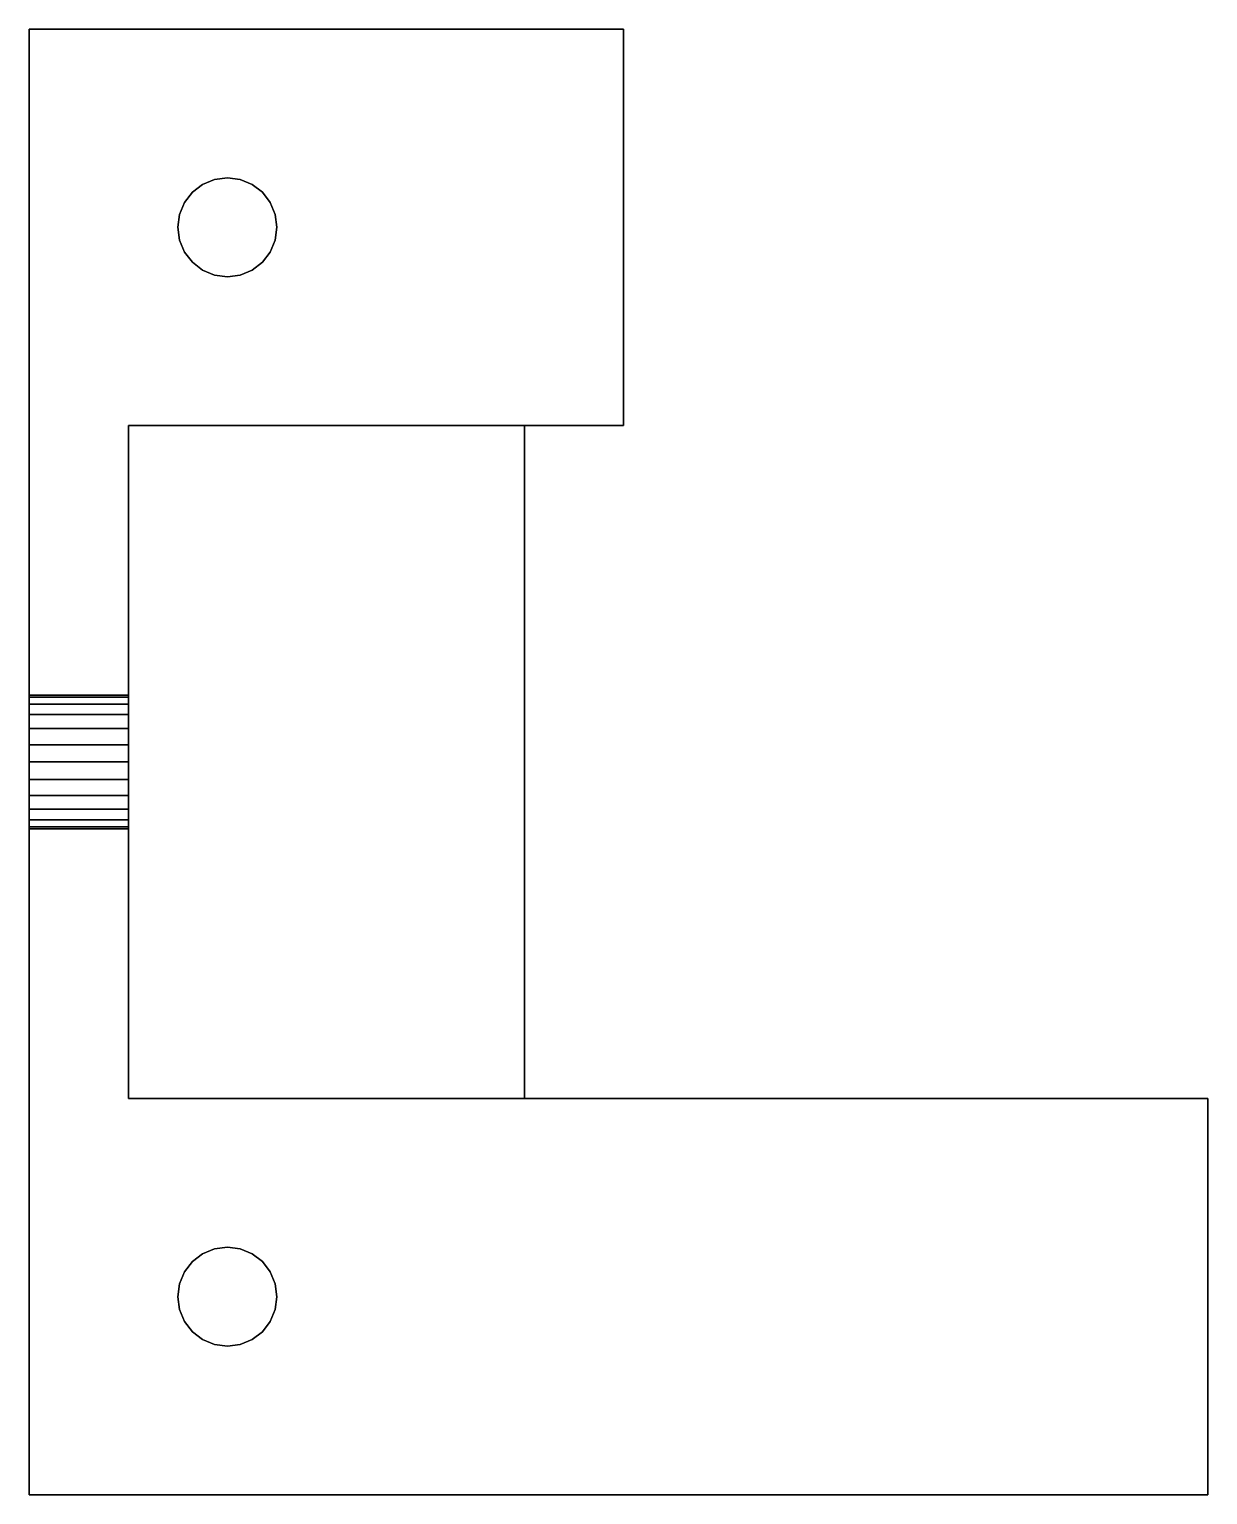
# Model space of a CAD drawing. Header units: metres. Extents: x 0 to 2.34, y 0 to 2.91.
import ezdxf

# ---------------------------------------------------------------- set-up
doc = ezdxf.new("R2010")
doc.units = ezdxf.units.M

msp = doc.modelspace()

# ---------------------------------------------------------------- linework, layer by layer
at = {"layer": 'GROUP0'}
for points in [[(0, 0, -1.378), (0, 0, 0), (0, 2.9134, 0), (0, 2.9134, -1.378), (0, 0, -1.378)], [(1.1811, 2.9134, 0), (1.1811, 2.9134, -1.378), (0, 2.9134, -1.378), (0, 2.9134, 0), (1.1811, 2.9134, 0)], [(0, 0, -1.378), (0, 2.9134, -1.378), (1.1811, 2.9134, -1.378), (1.1811, 2.126, -1.378), (0.9843, 2.126, -1.378), (0.9843, 0.7874, -1.378), (2.3425, 0.7874, -1.378), (2.3425, 0, -1.378), (0, 0, -1.378)], [(2.3425, 0.7874, 0), (0.1969, 0.7874, 0), (0.1969, 2.126, 0), (1.1811, 2.126, 0), (1.1811, 2.9134, 0), (0, 2.9134, 0), (0, 0, 0), (2.3425, 0, 0), (2.3425, 0.7874, 0)], [(1.1811, 2.9134, -1.378), (1.1811, 2.9134, 0), (1.1811, 2.126, 0), (1.1811, 2.126, -1.378), (1.1811, 2.9134, -1.378)], [(0.3445, 2.6049, -1.378), (0.3241, 2.5893, -1.378), (0.3085, 2.5689, -1.378), (0.2986, 2.5452, -1.378), (0.2953, 2.5197, -1.378), (0.2986, 2.4942, -1.378), (0.3085, 2.4705, -1.378), (0.3241, 2.4501, -1.378), (0.3445, 2.4344, -1.378), (0.3682, 2.4246, -1.378), (0.3937, 2.4213, -1.378), (0.4192, 2.4246, -1.378), (0.4429, 2.4344, -1.378), (0.4633, 2.4501, -1.378), (0.4789, 2.4705, -1.378), (0.4888, 2.4942, -1.378), (0.4921, 2.5197, -1.378), (0.4888, 2.5452, -1.378), (0.4789, 2.5689, -1.378), (0.4633, 2.5893, -1.378), (0.4429, 2.6049, -1.378), (0.4192, 2.6148, -1.378), (0.3937, 2.6181, -1.378), (0.3682, 2.6148, -1.378), (0.3445, 2.6049, -1.378)], [(0.2986, 2.4942, 0), (0.2953, 2.5197, 0), (0.2986, 2.5452, 0), (0.3085, 2.5689, 0), (0.3241, 2.5893, 0), (0.3445, 2.6049, 0), (0.3682, 2.6148, 0), (0.3937, 2.6181, 0), (0.4192, 2.6148, 0), (0.4429, 2.6049, 0), (0.4633, 2.5893, 0), (0.4789, 2.5689, 0), (0.4888, 2.5452, 0), (0.4921, 2.5197, 0), (0.4888, 2.4942, 0), (0.4789, 2.4705, 0), (0.4633, 2.4501, 0), (0.4429, 2.4344, 0), (0.4192, 2.4246, 0), (0.3937, 2.4213, 0), (0.3682, 2.4246, 0), (0.3445, 2.4344, 0), (0.3241, 2.4501, 0), (0.3085, 2.4705, 0), (0.2986, 2.4942, 0)], [(0.3445, 2.6049, 0), (0.3241, 2.5893, 0), (0.3241, 2.5893, -1.378), (0.3445, 2.6049, -1.378), (0.3445, 2.6049, 0)], [(0.3682, 2.6148, 0), (0.3445, 2.6049, 0), (0.3445, 2.6049, -1.378), (0.3682, 2.6148, -1.378), (0.3682, 2.6148, 0)], [(0.3937, 2.6181, 0), (0.3682, 2.6148, 0), (0.3682, 2.6148, -1.378), (0.3937, 2.6181, -1.378), (0.3937, 2.6181, 0)], [(0.4192, 2.6148, 0), (0.3937, 2.6181, 0), (0.3937, 2.6181, -1.378), (0.4192, 2.6148, -1.378), (0.4192, 2.6148, 0)], [(0.4429, 2.6049, 0), (0.4192, 2.6148, 0), (0.4192, 2.6148, -1.378), (0.4429, 2.6049, -1.378), (0.4429, 2.6049, 0)], [(0.4633, 2.5893, 0), (0.4429, 2.6049, 0), (0.4429, 2.6049, -1.378), (0.4633, 2.5893, -1.378), (0.4633, 2.5893, 0)], [(0.3085, 2.5689, 0), (0.2986, 2.5452, 0), (0.2986, 2.5452, -1.378), (0.3085, 2.5689, -1.378), (0.3085, 2.5689, 0)], [(0.3241, 2.5893, 0), (0.3085, 2.5689, 0), (0.3085, 2.5689, -1.378), (0.3241, 2.5893, -1.378), (0.3241, 2.5893, 0)], [(0.4789, 2.5689, 0), (0.4633, 2.5893, 0), (0.4633, 2.5893, -1.378), (0.4789, 2.5689, -1.378), (0.4789, 2.5689, 0)], [(0.4888, 2.5452, 0), (0.4789, 2.5689, 0), (0.4789, 2.5689, -1.378), (0.4888, 2.5452, -1.378), (0.4888, 2.5452, 0)], [(0.2986, 2.5452, 0), (0.2953, 2.5197, 0), (0.2953, 2.5197, -1.378), (0.2986, 2.5452, -1.378), (0.2986, 2.5452, 0)], [(0.4921, 2.5197, 0), (0.4888, 2.5452, 0), (0.4888, 2.5452, -1.378), (0.4921, 2.5197, -1.378), (0.4921, 2.5197, 0)], [(0.2953, 2.5197, 0), (0.2986, 2.4942, 0), (0.2986, 2.4942, -1.378), (0.2953, 2.5197, -1.378), (0.2953, 2.5197, 0)], [(0.4888, 2.4942, 0), (0.4921, 2.5197, 0), (0.4921, 2.5197, -1.378), (0.4888, 2.4942, -1.378), (0.4888, 2.4942, 0)], [(0.2986, 2.4942, 0), (0.3085, 2.4705, 0), (0.3085, 2.4705, -1.378), (0.2986, 2.4942, -1.378), (0.2986, 2.4942, 0)], [(0.4789, 2.4705, 0), (0.4888, 2.4942, 0), (0.4888, 2.4942, -1.378), (0.4789, 2.4705, -1.378), (0.4789, 2.4705, 0)], [(0.3085, 2.4705, 0), (0.3241, 2.4501, 0), (0.3241, 2.4501, -1.378), (0.3085, 2.4705, -1.378), (0.3085, 2.4705, 0)], [(0.3241, 2.4501, 0), (0.3445, 2.4344, 0), (0.3445, 2.4344, -1.378), (0.3241, 2.4501, -1.378), (0.3241, 2.4501, 0)], [(0.4429, 2.4344, 0), (0.4633, 2.4501, 0), (0.4633, 2.4501, -1.378), (0.4429, 2.4344, -1.378), (0.4429, 2.4344, 0)], [(0.4633, 2.4501, 0), (0.4789, 2.4705, 0), (0.4789, 2.4705, -1.378), (0.4633, 2.4501, -1.378), (0.4633, 2.4501, 0)], [(0.3445, 2.4344, 0), (0.3682, 2.4246, 0), (0.3682, 2.4246, -1.378), (0.3445, 2.4344, -1.378), (0.3445, 2.4344, 0)], [(0.3682, 2.4246, 0), (0.3937, 2.4213, 0), (0.3937, 2.4213, -1.378), (0.3682, 2.4246, -1.378), (0.3682, 2.4246, 0)], [(0.3937, 2.4213, 0), (0.4192, 2.4246, 0), (0.4192, 2.4246, -1.378), (0.3937, 2.4213, -1.378), (0.3937, 2.4213, 0)], [(0.4192, 2.4246, 0), (0.4429, 2.4344, 0), (0.4429, 2.4344, -1.378), (0.4192, 2.4246, -1.378), (0.4192, 2.4246, 0)], [(0.1969, 2.126, -0.7874), (0.9843, 2.126, -0.7874), (0.9843, 2.126, -1.378), (1.1811, 2.126, -1.378), (1.1811, 2.126, 0), (0.1969, 2.126, 0), (0.1969, 2.126, -0.7874)], [(0.1969, 2.126, -0.7874), (0.1969, 2.126, 0), (0.1969, 0.7874, 0), (0.1969, 0.7874, -0.7874), (0.1969, 2.126, -0.7874)], [(0.9843, 0.7874, -0.7874), (0.9843, 2.126, -0.7874), (0.1969, 2.126, -0.7874), (0.1969, 0.7874, -0.7874), (0.9843, 0.7874, -0.7874)], [(0.9843, 0.7874, -1.378), (0.9843, 2.126, -1.378), (0.9843, 2.126, -0.7874), (0.9843, 0.7874, -0.7874), (0.9843, 0.7874, -1.378)], [(0, 1.5853, -0.4784), (0, 1.5898, -0.5128), (0.1969, 1.5898, -0.5128), (0.1969, 1.5853, -0.4784), (0, 1.5853, -0.4784)], [(0, 1.5898, -0.5128), (0, 1.5853, -0.5473), (0.1969, 1.5853, -0.5473), (0.1969, 1.5898, -0.5128), (0, 1.5898, -0.5128)], [(0, 1.4911, -0.3843), (0, 1.4567, -0.3797), (0, 1.4222, -0.3843), (0, 1.3901, -0.3976), (0, 1.3626, -0.4187), (0, 1.3414, -0.4463), (0, 1.3281, -0.4784), (0, 1.3236, -0.5128), (0, 1.3281, -0.5473), (0, 1.3414, -0.5794), (0, 1.3626, -0.6069), (0, 1.3901, -0.6281), (0, 1.4222, -0.6414), (0, 1.4567, -0.6459), (0, 1.4911, -0.6414), (0, 1.5232, -0.6281), (0, 1.5508, -0.6069), (0, 1.572, -0.5794), (0, 1.5853, -0.5473), (0, 1.5898, -0.5128), (0, 1.5853, -0.4784), (0, 1.572, -0.4463), (0, 1.5508, -0.4187), (0, 1.5232, -0.3976), (0, 1.4911, -0.3843)], [(0, 1.572, -0.4463), (0, 1.5853, -0.4784), (0.1969, 1.5853, -0.4784), (0.1969, 1.572, -0.4463), (0, 1.572, -0.4463)], [(0, 1.5853, -0.5473), (0, 1.572, -0.5794), (0.1969, 1.572, -0.5794), (0.1969, 1.5853, -0.5473), (0, 1.5853, -0.5473)], [(0.1969, 1.4567, -0.3797), (0.1969, 1.4911, -0.3843), (0.1969, 1.5232, -0.3976), (0.1969, 1.5508, -0.4187), (0.1969, 1.572, -0.4463), (0.1969, 1.5853, -0.4784), (0.1969, 1.5898, -0.5128), (0.1969, 1.5853, -0.5473), (0.1969, 1.572, -0.5794), (0.1969, 1.5508, -0.6069), (0.1969, 1.5232, -0.6281), (0.1969, 1.4911, -0.6414), (0.1969, 1.4567, -0.6459), (0.1969, 1.4222, -0.6414), (0.1969, 1.3901, -0.6281), (0.1969, 1.3626, -0.6069), (0.1969, 1.3414, -0.5794), (0.1969, 1.3281, -0.5473), (0.1969, 1.3236, -0.5128), (0.1969, 1.3281, -0.4784), (0.1969, 1.3414, -0.4463), (0.1969, 1.3626, -0.4187), (0.1969, 1.3901, -0.3976), (0.1969, 1.4222, -0.3843), (0.1969, 1.4567, -0.3797)], [(0, 1.5508, -0.4187), (0, 1.572, -0.4463), (0.1969, 1.572, -0.4463), (0.1969, 1.5508, -0.4187), (0, 1.5508, -0.4187)], [(0, 1.572, -0.5794), (0, 1.5508, -0.6069), (0.1969, 1.5508, -0.6069), (0.1969, 1.572, -0.5794), (0, 1.572, -0.5794)], [(0, 1.5232, -0.3976), (0, 1.5508, -0.4187), (0.1969, 1.5508, -0.4187), (0.1969, 1.5232, -0.3976), (0, 1.5232, -0.3976)], [(0, 1.5508, -0.6069), (0, 1.5232, -0.6281), (0.1969, 1.5232, -0.6281), (0.1969, 1.5508, -0.6069), (0, 1.5508, -0.6069)], [(0, 1.4911, -0.3843), (0, 1.5232, -0.3976), (0.1969, 1.5232, -0.3976), (0.1969, 1.4911, -0.3843), (0, 1.4911, -0.3843)], [(0, 1.5232, -0.6281), (0, 1.4911, -0.6414), (0.1969, 1.4911, -0.6414), (0.1969, 1.5232, -0.6281), (0, 1.5232, -0.6281)], [(0, 1.4911, -0.6414), (0, 1.4567, -0.6459), (0.1969, 1.4567, -0.6459), (0.1969, 1.4911, -0.6414), (0, 1.4911, -0.6414)], [(0, 1.4567, -0.3797), (0, 1.4911, -0.3843), (0.1969, 1.4911, -0.3843), (0.1969, 1.4567, -0.3797), (0, 1.4567, -0.3797)], [(0, 1.4567, -0.6459), (0, 1.4222, -0.6414), (0.1969, 1.4222, -0.6414), (0.1969, 1.4567, -0.6459), (0, 1.4567, -0.6459)], [(0, 1.4222, -0.3843), (0, 1.4567, -0.3797), (0.1969, 1.4567, -0.3797), (0.1969, 1.4222, -0.3843), (0, 1.4222, -0.3843)], [(0, 1.4222, -0.6414), (0, 1.3901, -0.6281), (0.1969, 1.3901, -0.6281), (0.1969, 1.4222, -0.6414), (0, 1.4222, -0.6414)], [(0, 1.3901, -0.3976), (0, 1.4222, -0.3843), (0.1969, 1.4222, -0.3843), (0.1969, 1.3901, -0.3976), (0, 1.3901, -0.3976)], [(0, 1.3901, -0.6281), (0, 1.3626, -0.6069), (0.1969, 1.3626, -0.6069), (0.1969, 1.3901, -0.6281), (0, 1.3901, -0.6281)], [(0, 1.3626, -0.4187), (0, 1.3901, -0.3976), (0.1969, 1.3901, -0.3976), (0.1969, 1.3626, -0.4187), (0, 1.3626, -0.4187)], [(0, 1.3626, -0.6069), (0, 1.3414, -0.5794), (0.1969, 1.3414, -0.5794), (0.1969, 1.3626, -0.6069), (0, 1.3626, -0.6069)], [(0, 1.3414, -0.4463), (0, 1.3626, -0.4187), (0.1969, 1.3626, -0.4187), (0.1969, 1.3414, -0.4463), (0, 1.3414, -0.4463)], [(0, 1.3414, -0.5794), (0, 1.3281, -0.5473), (0.1969, 1.3281, -0.5473), (0.1969, 1.3414, -0.5794), (0, 1.3414, -0.5794)], [(0, 1.3281, -0.4784), (0, 1.3414, -0.4463), (0.1969, 1.3414, -0.4463), (0.1969, 1.3281, -0.4784), (0, 1.3281, -0.4784)], [(0, 1.3281, -0.5473), (0, 1.3236, -0.5128), (0.1969, 1.3236, -0.5128), (0.1969, 1.3281, -0.5473), (0, 1.3281, -0.5473)], [(0, 1.3236, -0.5128), (0, 1.3281, -0.4784), (0.1969, 1.3281, -0.4784), (0.1969, 1.3236, -0.5128), (0, 1.3236, -0.5128)], [(0.1969, 0.7874, 0), (2.3425, 0.7874, 0), (2.3425, 0.7874, -1.378), (0.9843, 0.7874, -1.378), (0.9843, 0.7874, -0.7874), (0.1969, 0.7874, -0.7874), (0.1969, 0.7874, 0)], [(2.3425, 0.7874, -1.378), (2.3425, 0.7874, 0), (2.3425, 0, 0), (2.3425, 0, -1.378), (2.3425, 0.7874, -1.378)], [(0.4888, 0.3682, -1.378), (0.4921, 0.3937, -1.378), (0.4888, 0.4192, -1.378), (0.4789, 0.4429, -1.378), (0.4633, 0.4633, -1.378), (0.4429, 0.4789, -1.378), (0.4192, 0.4888, -1.378), (0.3937, 0.4921, -1.378), (0.3682, 0.4888, -1.378), (0.3445, 0.4789, -1.378), (0.3241, 0.4633, -1.378), (0.3085, 0.4429, -1.378), (0.2986, 0.4192, -1.378), (0.2953, 0.3937, -1.378), (0.2986, 0.3682, -1.378), (0.3085, 0.3445, -1.378), (0.3241, 0.3241, -1.378), (0.3445, 0.3085, -1.378), (0.3682, 0.2986, -1.378), (0.3937, 0.2953, -1.378), (0.4192, 0.2986, -1.378), (0.4429, 0.3085, -1.378), (0.4633, 0.3241, -1.378), (0.4789, 0.3445, -1.378), (0.4888, 0.3682, -1.378)], [(0.3085, 0.3445, 0), (0.2986, 0.3682, 0), (0.2953, 0.3937, 0), (0.2986, 0.4192, 0), (0.3085, 0.4429, 0), (0.3241, 0.4633, 0), (0.3445, 0.4789, 0), (0.3682, 0.4888, 0), (0.3937, 0.4921, 0), (0.4192, 0.4888, 0), (0.4429, 0.4789, 0), (0.4633, 0.4633, 0), (0.4789, 0.4429, 0), (0.4888, 0.4192, 0), (0.4921, 0.3937, 0), (0.4888, 0.3682, 0), (0.4789, 0.3445, 0), (0.4633, 0.3241, 0), (0.4429, 0.3085, 0), (0.4192, 0.2986, 0), (0.3937, 0.2953, 0), (0.3682, 0.2986, 0), (0.3445, 0.3085, 0), (0.3241, 0.3241, 0), (0.3085, 0.3445, 0)], [(0.3445, 0.4789, 0), (0.3241, 0.4633, 0), (0.3241, 0.4633, -1.378), (0.3445, 0.4789, -1.378), (0.3445, 0.4789, 0)], [(0.3682, 0.4888, 0), (0.3445, 0.4789, 0), (0.3445, 0.4789, -1.378), (0.3682, 0.4888, -1.378), (0.3682, 0.4888, 0)], [(0.3937, 0.4921, 0), (0.3682, 0.4888, 0), (0.3682, 0.4888, -1.378), (0.3937, 0.4921, -1.378), (0.3937, 0.4921, 0)], [(0.4192, 0.4888, 0), (0.3937, 0.4921, 0), (0.3937, 0.4921, -1.378), (0.4192, 0.4888, -1.378), (0.4192, 0.4888, 0)], [(0.4429, 0.4789, 0), (0.4192, 0.4888, 0), (0.4192, 0.4888, -1.378), (0.4429, 0.4789, -1.378), (0.4429, 0.4789, 0)], [(0.4633, 0.4633, 0), (0.4429, 0.4789, 0), (0.4429, 0.4789, -1.378), (0.4633, 0.4633, -1.378), (0.4633, 0.4633, 0)], [(0.3085, 0.4429, 0), (0.2986, 0.4192, 0), (0.2986, 0.4192, -1.378), (0.3085, 0.4429, -1.378), (0.3085, 0.4429, 0)], [(0.3241, 0.4633, 0), (0.3085, 0.4429, 0), (0.3085, 0.4429, -1.378), (0.3241, 0.4633, -1.378), (0.3241, 0.4633, 0)], [(0.4789, 0.4429, 0), (0.4633, 0.4633, 0), (0.4633, 0.4633, -1.378), (0.4789, 0.4429, -1.378), (0.4789, 0.4429, 0)], [(0.4888, 0.4192, 0), (0.4789, 0.4429, 0), (0.4789, 0.4429, -1.378), (0.4888, 0.4192, -1.378), (0.4888, 0.4192, 0)], [(0.2986, 0.4192, 0), (0.2953, 0.3937, 0), (0.2953, 0.3937, -1.378), (0.2986, 0.4192, -1.378), (0.2986, 0.4192, 0)], [(0.4921, 0.3937, 0), (0.4888, 0.4192, 0), (0.4888, 0.4192, -1.378), (0.4921, 0.3937, -1.378), (0.4921, 0.3937, 0)], [(0.2953, 0.3937, 0), (0.2986, 0.3682, 0), (0.2986, 0.3682, -1.378), (0.2953, 0.3937, -1.378), (0.2953, 0.3937, 0)], [(0.4888, 0.3682, 0), (0.4921, 0.3937, 0), (0.4921, 0.3937, -1.378), (0.4888, 0.3682, -1.378), (0.4888, 0.3682, 0)], [(0.2986, 0.3682, 0), (0.3085, 0.3445, 0), (0.3085, 0.3445, -1.378), (0.2986, 0.3682, -1.378), (0.2986, 0.3682, 0)], [(0.4789, 0.3445, 0), (0.4888, 0.3682, 0), (0.4888, 0.3682, -1.378), (0.4789, 0.3445, -1.378), (0.4789, 0.3445, 0)], [(0.3085, 0.3445, 0), (0.3241, 0.3241, 0), (0.3241, 0.3241, -1.378), (0.3085, 0.3445, -1.378), (0.3085, 0.3445, 0)], [(0.3241, 0.3241, 0), (0.3445, 0.3085, 0), (0.3445, 0.3085, -1.378), (0.3241, 0.3241, -1.378), (0.3241, 0.3241, 0)], [(0.4429, 0.3085, 0), (0.4633, 0.3241, 0), (0.4633, 0.3241, -1.378), (0.4429, 0.3085, -1.378), (0.4429, 0.3085, 0)], [(0.4633, 0.3241, 0), (0.4789, 0.3445, 0), (0.4789, 0.3445, -1.378), (0.4633, 0.3241, -1.378), (0.4633, 0.3241, 0)], [(0.3445, 0.3085, 0), (0.3682, 0.2986, 0), (0.3682, 0.2986, -1.378), (0.3445, 0.3085, -1.378), (0.3445, 0.3085, 0)], [(0.3682, 0.2986, 0), (0.3937, 0.2953, 0), (0.3937, 0.2953, -1.378), (0.3682, 0.2986, -1.378), (0.3682, 0.2986, 0)], [(0.3937, 0.2953, 0), (0.4192, 0.2986, 0), (0.4192, 0.2986, -1.378), (0.3937, 0.2953, -1.378), (0.3937, 0.2953, 0)], [(0.4192, 0.2986, 0), (0.4429, 0.3085, 0), (0.4429, 0.3085, -1.378), (0.4192, 0.2986, -1.378), (0.4192, 0.2986, 0)], [(0, 0, -1.378), (2.3425, 0, -1.378), (2.3425, 0, 0), (0, 0, 0), (0, 0, -1.378)]]:
    msp.add_polyline3d(points, dxfattribs=at)

doc.saveas('drawing.dxf')
